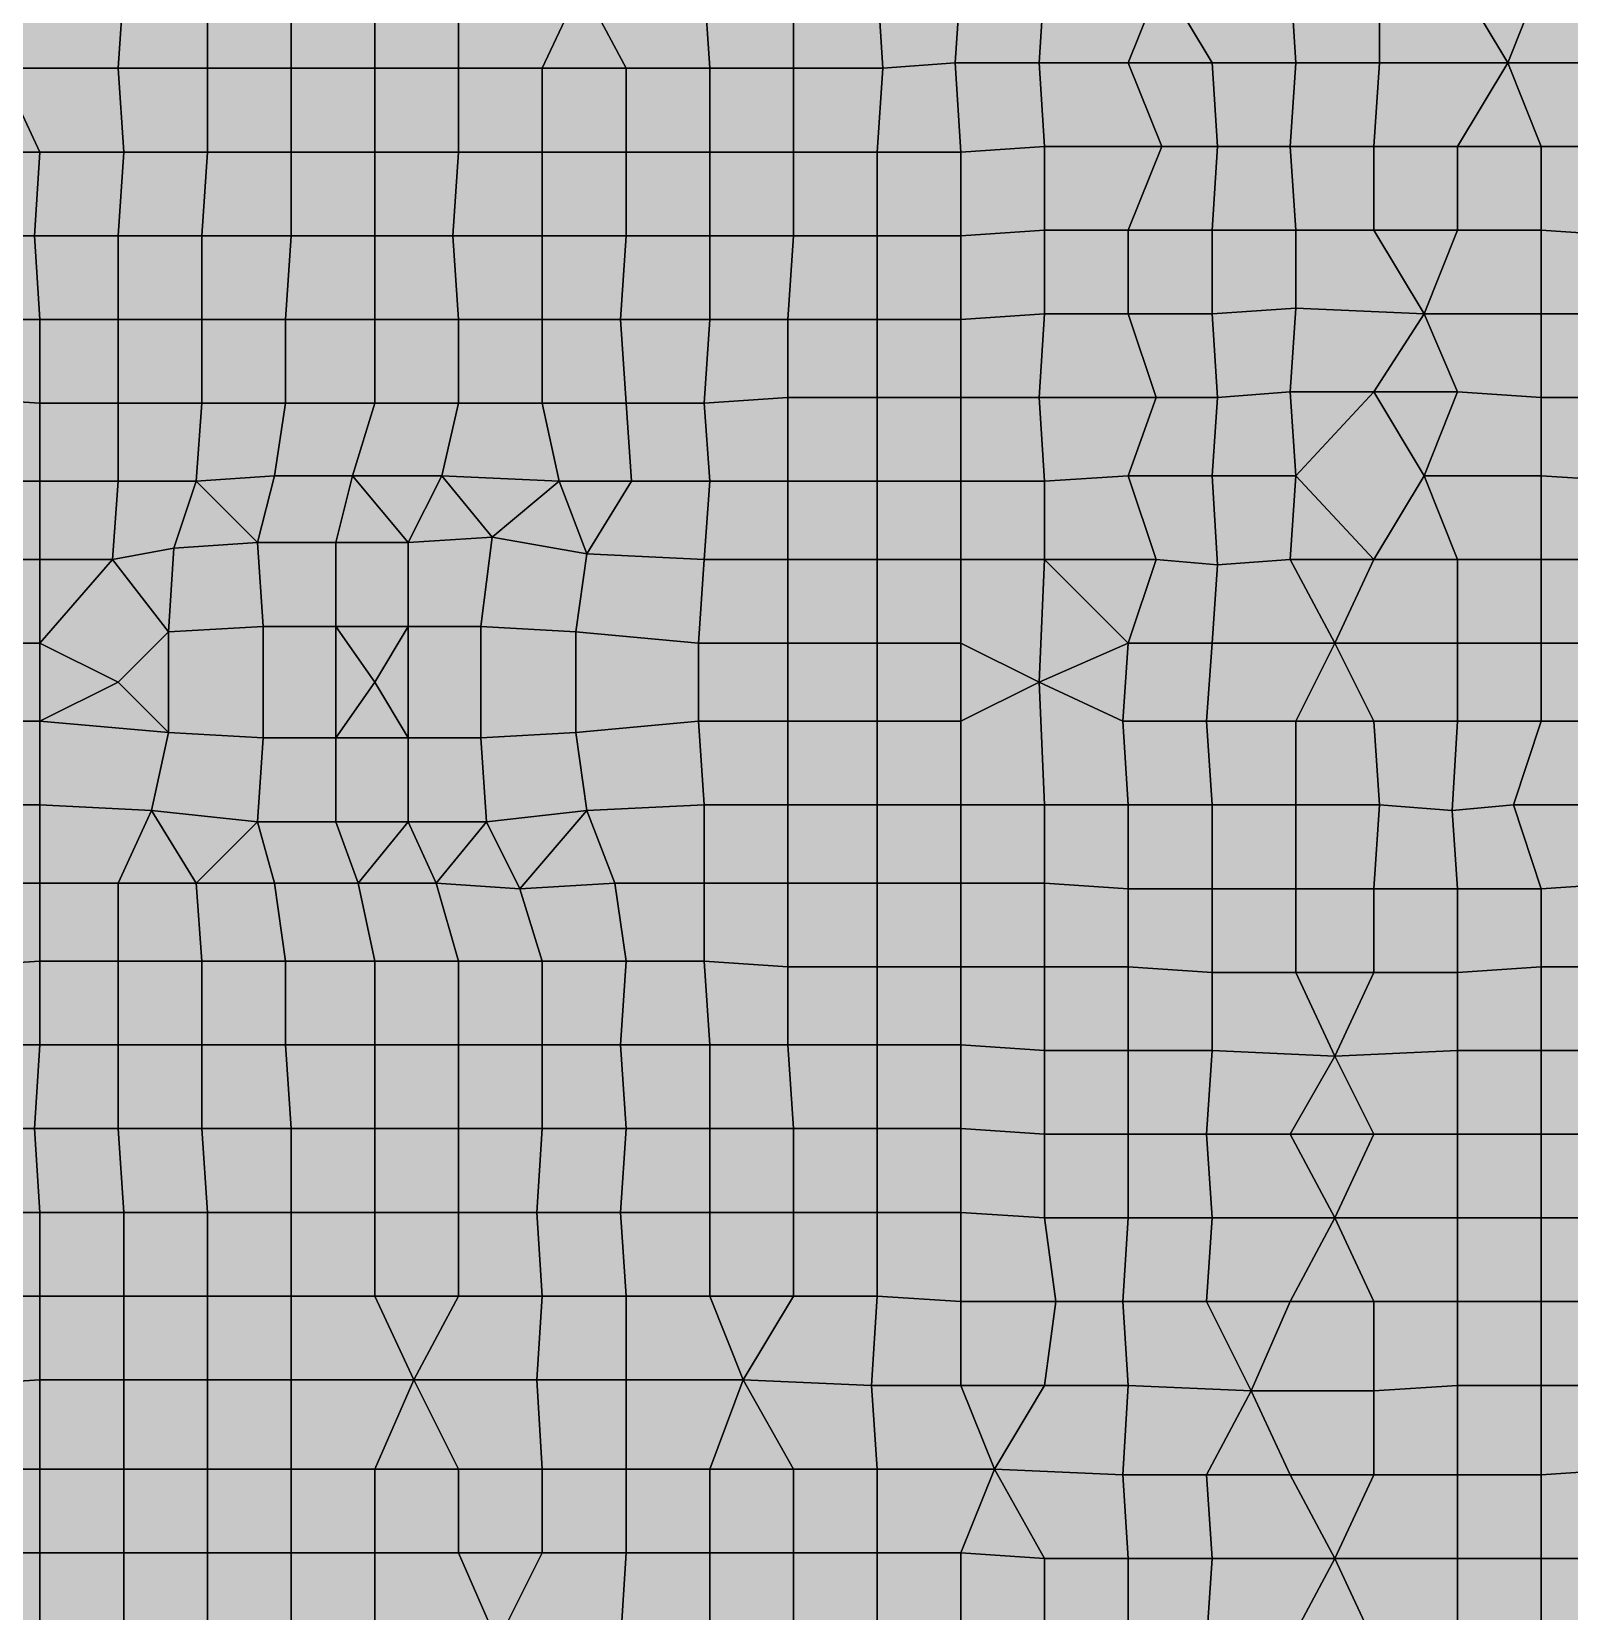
# Model space of a CAD drawing. Header units: metres. Extents: x -7480 to 79269, y -9100 to 45880.
# Drawn here: x 23930 to 29441, y 21030 to 26692 of the extents above; entities that cross this region are included whole.
import ezdxf

# ---------------------------------------------------------------- set-up
doc = ezdxf.new("R2010")
doc.units = ezdxf.units.M
for name, color, linetype in [('COLOR_1', 1, 'Continuous'), ('COLOR_181', 181, 'Continuous'), ('COLOR_3', 3, 'Continuous'), ('COLOR_5', 5, 'Continuous'), ('COLOR_6', 6, 'Continuous')]:
    doc.layers.add(name, color=color, linetype=linetype)

msp = doc.modelspace()

# ---------------------------------------------------------------- hatches: boundary and pattern name
at = {"layer": 'COLOR_1'}
for points in [[(23940, 25960), (23960, 25660), (24240, 25660), (24240, 25960)], [(24240, 25660), (24540, 25660), (24540, 25960), (24240, 25960)], [(24540, 25660), (24840, 25660), (24860, 25960), (24540, 25960)], [(24840, 25660), (25160, 25660), (25160, 25960), (24860, 25960)], [(25160, 25660), (25460, 25660), (25440, 25960), (25160, 25960)], [(25440, 25960), (25460, 25660), (25760, 25660), (25760, 25960)], [(25760, 25660), (26040, 25660), (26060, 25960), (25760, 25960)], [(26040, 25660), (26360, 25660), (26360, 25960), (26060, 25960)], [(26640, 25660), (26960, 25660), (26960, 25960), (26660, 25960)], [(23960, 25360), (24240, 25360), (24240, 25660), (23960, 25660)], [(24240, 25360), (24540, 25360), (24540, 25660), (24240, 25660)], [(24540, 25360), (24840, 25360), (24840, 25660), (24540, 25660)], [(25460, 25360), (25760, 25360), (25760, 25660), (25460, 25660)], [(25760, 25360), (26060, 25360), (26040, 25660), (25760, 25660)], [(26040, 25660), (26060, 25360), (26340, 25360), (26360, 25660)], [(23960, 25080), (24240, 25080), (24240, 25360), (23960, 25360)], [(24240, 25080), (24520, 25080), (24540, 25360), (24240, 25360)], [(24520, 25080), (24800, 25100), (24840, 25360), (24540, 25360)], [(24800, 25100), (25080, 25100), (25160, 25360), (24840, 25360)], [(25080, 25100), (25400, 25100), (25460, 25360), (25160, 25360)], [(25400, 25100), (25820, 25080), (25760, 25360), (25460, 25360)], [(25760, 25360), (25820, 25080), (26080, 25080), (26060, 25360)], [(26060, 25360), (26080, 25080), (26360, 25080), (26340, 25360)], [(24420, 24180), (24760, 24160), (24760, 24560), (24420, 24540)], [(25540, 24160), (25880, 24180), (25880, 24540), (25540, 24560)], [(25680, 23620), (26020, 23640), (25920, 23900)], [(23960, 23360), (24240, 23360), (24240, 23640), (23960, 23640)], [(24240, 23360), (24540, 23360), (24520, 23640), (24240, 23640)], [(24520, 23640), (24540, 23360), (24840, 23360), (24800, 23640)], [(24800, 23640), (24840, 23360), (25160, 23360), (25100, 23640)], [(25100, 23640), (25160, 23360), (25460, 23360), (25380, 23640)], [(25380, 23640), (25460, 23360), (25760, 23360), (25680, 23620)], [(25680, 23620), (25760, 23360), (26060, 23360), (26020, 23640)], [(26020, 23640), (26060, 23360), (26340, 23360), (26340, 23640)], [(26340, 23360), (26640, 23340), (26640, 23640), (26340, 23640)], [(23960, 23060), (24240, 23060), (24240, 23360), (23960, 23360)], [(24240, 23060), (24540, 23060), (24540, 23360), (24240, 23360)], [(24540, 23060), (24840, 23060), (24840, 23360), (24540, 23360)], [(24840, 23060), (25160, 23060), (25160, 23360), (24840, 23360)], [(25460, 23060), (25760, 23060), (25760, 23360), (25460, 23360)], [(25760, 23060), (26040, 23060), (26060, 23360), (25760, 23360)], [(26040, 23060), (26360, 23060), (26340, 23360), (26060, 23360)], [(23940, 22760), (24240, 22760), (24240, 23060), (23960, 23060)], [(24240, 22760), (24540, 22760), (24540, 23060), (24240, 23060)], [(24540, 22760), (24860, 22760), (24840, 23060), (24540, 23060)], [(24840, 23060), (24860, 22760), (25160, 22760), (25160, 23060)], [(25160, 22760), (25460, 22760), (25460, 23060), (25160, 23060)], [(25460, 22760), (25760, 22760), (25760, 23060), (25460, 23060)], [(25760, 22760), (26060, 22760), (26040, 23060), (25760, 23060)], [(26040, 23060), (26060, 22760), (26360, 22760), (26360, 23060)], [(26640, 23060), (26660, 22760), (26960, 22760), (26960, 23060)], [(23640, 22760), (23660, 22460), (23960, 22460), (23940, 22760)], [(23940, 22760), (23960, 22460), (24260, 22460), (24240, 22760)], [(24240, 22760), (24260, 22460), (24560, 22460), (24540, 22760)]]:
    msp.add_hatch(color=256, dxfattribs=at).paths.add_polyline_path(points)
at = {"layer": 'COLOR_181'}
for points in [[(27980, 26880), (28160, 26580), (28460, 26580), (28440, 26900)], [(28440, 26900), (28460, 26580), (28760, 26580), (28760, 26900)], [(28760, 26580), (29220, 26580), (29040, 26880), (28760, 26900)], [(23820, 26560), (24240, 26560), (24260, 26860), (23960, 26860)], [(24240, 26560), (24560, 26560), (24560, 26860), (24260, 26860)], [(24560, 26560), (24860, 26560), (24860, 26860), (24560, 26860)], [(24860, 26560), (25160, 26560), (25160, 26860), (24860, 26860)], [(25160, 26560), (25460, 26560), (25460, 26860), (25160, 26860)], [(25460, 26560), (25760, 26560), (25900, 26860), (25460, 26860)], [(25760, 26560), (26060, 26560), (25900, 26860)], [(25900, 26860), (26060, 26560), (26360, 26560), (26340, 26860)], [(26340, 26860), (26360, 26560), (26660, 26560), (26660, 26880)], [(26660, 26560), (26980, 26560), (26960, 26880), (26660, 26880)], [(26960, 26880), (26980, 26560), (27240, 26580), (27260, 26880)], [(27240, 26580), (27540, 26580), (27560, 26880), (27260, 26880)], [(27540, 26580), (27860, 26580), (27980, 26880), (27560, 26880)], [(27860, 26580), (28160, 26580), (27980, 26880)], [(29040, 26880), (29220, 26580), (29340, 26880)], [(29220, 26580), (29640, 26580), (29640, 26880), (29340, 26880)], [(23660, 26260), (23960, 26260), (23820, 26560)], [(23820, 26560), (23960, 26260), (24260, 26260), (24240, 26560)], [(24240, 26560), (24260, 26260), (24560, 26260), (24560, 26560)], [(24560, 26260), (24860, 26260), (24860, 26560), (24560, 26560)], [(24860, 26260), (25160, 26260), (25160, 26560), (24860, 26560)], [(25160, 26260), (25460, 26260), (25460, 26560), (25160, 26560)], [(25460, 26260), (25760, 26260), (25760, 26560), (25460, 26560)], [(25760, 26260), (26060, 26260), (26060, 26560), (25760, 26560)], [(26060, 26260), (26360, 26260), (26360, 26560), (26060, 26560)], [(26360, 26260), (26660, 26260), (26660, 26560), (26360, 26560)], [(26660, 26260), (26960, 26260), (26980, 26560), (26660, 26560)], [(26960, 26260), (27260, 26260), (27240, 26580), (26980, 26560)], [(27240, 26580), (27260, 26260), (27560, 26280), (27540, 26580)], [(27540, 26580), (27560, 26280), (27980, 26280), (27860, 26580)], [(27860, 26580), (27980, 26280), (28180, 26280), (28160, 26580)], [(28160, 26580), (28180, 26280), (28440, 26280), (28460, 26580)], [(28440, 26280), (28740, 26280), (28760, 26580), (28460, 26580)], [(28740, 26280), (29040, 26280), (29220, 26580), (28760, 26580)], [(29040, 26280), (29340, 26280), (29220, 26580)], [(29220, 26580), (29340, 26280), (29640, 26280), (29640, 26580)], [(27260, 25960), (27560, 25980), (27560, 26280), (27260, 26260)], [(27560, 25980), (27860, 25980), (27980, 26280), (27560, 26280)], [(27860, 25980), (28160, 25980), (28180, 26280), (27980, 26280)], [(28160, 25980), (28460, 25980), (28440, 26280), (28180, 26280)], [(28440, 26280), (28460, 25980), (28740, 25980), (28740, 26280)], [(28740, 25980), (29040, 25980), (29040, 26280), (28740, 26280)], [(29040, 25980), (29340, 25980), (29340, 26280), (29040, 26280)], [(29340, 25980), (29640, 25960), (29640, 26280), (29340, 26280)], [(23640, 25960), (23940, 25960), (23960, 26260), (23660, 26260)], [(23940, 25960), (24240, 25960), (24260, 26260), (23960, 26260)], [(24240, 25960), (24540, 25960), (24560, 26260), (24260, 26260)], [(24540, 25960), (24860, 25960), (24860, 26260), (24560, 26260)], [(24860, 25960), (25160, 25960), (25160, 26260), (24860, 26260)], [(25160, 25960), (25440, 25960), (25460, 26260), (25160, 26260)], [(25440, 25960), (25760, 25960), (25760, 26260), (25460, 26260)], [(25760, 25960), (26060, 25960), (26060, 26260), (25760, 26260)], [(26060, 25960), (26360, 25960), (26360, 26260), (26060, 26260)], [(26360, 25960), (26660, 25960), (26660, 26260), (26360, 26260)], [(26660, 25960), (26960, 25960), (26960, 26260), (26660, 26260)], [(26960, 25960), (27260, 25960), (27260, 26260), (26960, 26260)], [(26960, 25660), (27260, 25660), (27260, 25960), (26960, 25960)], [(27260, 25660), (27560, 25680), (27560, 25980), (27260, 25960)], [(27560, 25680), (27860, 25680), (27860, 25980), (27560, 25980)], [(27860, 25680), (28160, 25680), (28160, 25980), (27860, 25980)], [(28160, 25680), (28460, 25700), (28460, 25980), (28160, 25980)], [(28460, 25700), (28920, 25680), (28740, 25980), (28460, 25980)], [(28740, 25980), (28920, 25680), (29040, 25980)], [(28920, 25680), (29340, 25680), (29340, 25980), (29040, 25980)], [(29340, 25680), (29640, 25680), (29640, 25960), (29340, 25980)], [(24840, 25360), (25160, 25360), (25160, 25660), (24840, 25660)], [(25160, 25360), (25460, 25360), (25460, 25660), (25160, 25660)], [(26640, 25380), (26960, 25380), (26960, 25660), (26640, 25660)], [(26960, 25380), (27260, 25380), (27260, 25660), (26960, 25660)], [(27260, 25380), (27540, 25380), (27560, 25680), (27260, 25660)], [(27540, 25380), (27960, 25380), (27860, 25680), (27560, 25680)], [(27860, 25680), (27960, 25380), (28180, 25380), (28160, 25680)], [(28160, 25680), (28180, 25380), (28440, 25400), (28460, 25700)], [(28440, 25400), (28740, 25400), (28920, 25680), (28460, 25700)], [(28740, 25400), (29040, 25400), (28920, 25680)], [(28920, 25680), (29040, 25400), (29340, 25380), (29340, 25680)], [(29340, 25380), (29640, 25380), (29640, 25680), (29340, 25680)], [(26640, 25080), (26960, 25080), (26960, 25380), (26640, 25380)], [(26960, 25080), (27260, 25080), (27260, 25380), (26960, 25380)], [(27260, 25080), (27560, 25080), (27540, 25380), (27260, 25380)], [(27540, 25380), (27560, 25080), (27860, 25100), (27960, 25380)], [(27860, 25100), (28160, 25100), (28180, 25380), (27960, 25380)], [(28160, 25100), (28460, 25100), (28440, 25400), (28180, 25380)], [(28440, 25400), (28460, 25100), (28740, 25400)], [(28460, 25100), (28740, 24800), (28920, 25100), (28740, 25400)], [(28740, 25400), (28920, 25100), (29040, 25400)], [(28920, 25100), (29340, 25100), (29340, 25380), (29040, 25400)], [(29340, 25100), (29640, 25080), (29640, 25380), (29340, 25380)], [(27560, 24800), (27960, 24800), (27860, 25100), (27560, 25080)], [(27860, 25100), (27960, 24800), (28180, 24780), (28160, 25100)], [(28160, 25100), (28180, 24780), (28440, 24800), (28460, 25100)], [(28440, 24800), (28740, 24800), (28460, 25100)], [(28740, 24800), (29040, 24800), (28920, 25100)], [(28920, 25100), (29040, 24800), (29340, 24800), (29340, 25100)], [(29340, 24800), (29640, 24800), (29640, 25080), (29340, 25100)], [(26640, 24800), (26960, 24800), (26960, 25080), (26640, 25080)], [(26960, 24800), (27260, 24800), (27260, 25080), (26960, 25080)], [(27260, 24800), (27560, 24800), (27560, 25080), (27260, 25080)], [(26640, 24500), (26960, 24500), (26960, 24800), (26640, 24800)], [(26960, 24500), (27260, 24500), (27260, 24800), (26960, 24800)], [(27260, 24500), (27540, 24360), (27560, 24800), (27260, 24800)], [(27540, 24360), (27860, 24500), (27560, 24800)], [(27560, 24800), (27860, 24500), (27960, 24800)], [(27860, 24500), (28160, 24500), (28180, 24780), (27960, 24800)], [(28160, 24500), (28600, 24500), (28440, 24800), (28180, 24780)], [(28440, 24800), (28600, 24500), (28740, 24800)], [(28600, 24500), (29040, 24500), (29040, 24800), (28740, 24800)], [(29040, 24500), (29340, 24500), (29340, 24800), (29040, 24800)], [(29340, 24500), (29640, 24500), (29640, 24800), (29340, 24800)], [(24760, 24160), (25020, 24160), (25020, 24560), (24760, 24560)], [(25020, 24160), (25160, 24360), (25020, 24560)], [(25020, 24560), (25160, 24360), (25280, 24560)], [(25160, 24360), (25280, 24160), (25280, 24560)], [(25280, 24160), (25540, 24160), (25540, 24560), (25280, 24560)], [(26640, 24220), (26960, 24220), (26960, 24500), (26640, 24500)], [(26960, 24220), (27260, 24220), (27260, 24500), (26960, 24500)], [(27260, 24220), (27540, 24360), (27260, 24500)], [(27540, 24360), (27840, 24220), (27860, 24500)], [(27840, 24220), (28140, 24220), (28160, 24500), (27860, 24500)], [(28140, 24220), (28460, 24220), (28600, 24500), (28160, 24500)], [(28460, 24220), (28740, 24220), (28600, 24500)], [(28600, 24500), (28740, 24220), (29040, 24220), (29040, 24500)], [(29040, 24220), (29340, 24220), (29340, 24500), (29040, 24500)], [(29340, 24220), (29640, 24220), (29640, 24500), (29340, 24500)], [(25020, 24160), (25280, 24160), (25160, 24360)], [(27260, 23920), (27560, 23920), (27540, 24360), (27260, 24220)], [(27540, 24360), (27560, 23920), (27860, 23920), (27840, 24220)], [(26640, 23920), (26960, 23920), (26960, 24220), (26640, 24220)], [(26960, 23920), (27260, 23920), (27260, 24220), (26960, 24220)], [(27840, 24220), (27860, 23920), (28160, 23920), (28140, 24220)], [(28140, 24220), (28160, 23920), (28460, 23920), (28460, 24220)], [(28460, 23920), (28760, 23920), (28740, 24220), (28460, 24220)], [(28740, 24220), (28760, 23920), (29020, 23900), (29040, 24220)], [(29020, 23900), (29240, 23920), (29340, 24220), (29040, 24220)], [(29240, 23920), (29640, 23920), (29640, 24220), (29340, 24220)], [(26640, 23640), (26960, 23640), (26960, 23920), (26640, 23920)], [(26960, 23640), (27260, 23640), (27260, 23920), (26960, 23920)], [(27260, 23640), (27560, 23640), (27560, 23920), (27260, 23920)], [(27560, 23640), (27860, 23620), (27860, 23920), (27560, 23920)], [(27860, 23620), (28160, 23620), (28160, 23920), (27860, 23920)], [(28160, 23620), (28460, 23620), (28460, 23920), (28160, 23920)], [(28460, 23620), (28740, 23620), (28760, 23920), (28460, 23920)], [(28740, 23620), (29040, 23620), (29020, 23900), (28760, 23920)], [(29020, 23900), (29040, 23620), (29340, 23620), (29240, 23920)], [(29240, 23920), (29340, 23620), (29640, 23640), (29640, 23920)], [(26640, 23340), (26960, 23340), (26960, 23640), (26640, 23640)], [(26960, 23340), (27260, 23340), (27260, 23640), (26960, 23640)], [(27260, 23340), (27560, 23340), (27560, 23640), (27260, 23640)], [(27560, 23340), (27860, 23340), (27860, 23620), (27560, 23640)], [(27860, 23340), (28160, 23320), (28160, 23620), (27860, 23620)], [(28160, 23320), (28460, 23320), (28460, 23620), (28160, 23620)], [(28460, 23320), (28740, 23320), (28740, 23620), (28460, 23620)], [(28740, 23320), (29040, 23320), (29040, 23620), (28740, 23620)], [(29040, 23320), (29340, 23340), (29340, 23620), (29040, 23620)], [(29340, 23340), (29640, 23340), (29640, 23640), (29340, 23620)], [(25160, 23060), (25460, 23060), (25460, 23360), (25160, 23360)], [(26640, 23060), (26960, 23060), (26960, 23340), (26640, 23340)], [(26960, 23060), (27260, 23060), (27260, 23340), (26960, 23340)], [(27260, 23060), (27560, 23040), (27560, 23340), (27260, 23340)], [(27560, 23040), (27860, 23040), (27860, 23340), (27560, 23340)], [(27860, 23040), (28160, 23040), (28160, 23320), (27860, 23340)], [(29040, 23040), (29340, 23040), (29340, 23340), (29040, 23320)], [(29340, 23040), (29640, 23040), (29640, 23340), (29340, 23340)], [(28160, 23040), (28600, 23020), (28460, 23320), (28160, 23320)], [(28460, 23320), (28600, 23020), (28740, 23320)], [(28600, 23020), (29040, 23040), (29040, 23320), (28740, 23320)], [(26960, 22760), (27260, 22760), (27260, 23060), (26960, 23060)], [(27260, 22760), (27560, 22740), (27560, 23040), (27260, 23060)], [(27560, 22740), (27860, 22740), (27860, 23040), (27560, 23040)], [(27860, 22740), (28140, 22740), (28160, 23040), (27860, 23040)], [(28140, 22740), (28440, 22740), (28600, 23020), (28160, 23040)], [(28440, 22740), (28740, 22740), (28600, 23020)], [(28600, 23020), (28740, 22740), (29040, 22740), (29040, 23040)], [(29040, 22740), (29340, 22740), (29340, 23040), (29040, 23040)], [(29340, 22740), (29640, 22740), (29640, 23040), (29340, 23040)], [(24540, 22760), (24560, 22460), (24860, 22460), (24860, 22760)], [(24860, 22460), (25160, 22460), (25160, 22760), (24860, 22760)], [(25160, 22460), (25460, 22460), (25460, 22760), (25160, 22760)], [(25460, 22460), (25740, 22460), (25760, 22760), (25460, 22760)], [(25740, 22460), (26040, 22460), (26060, 22760), (25760, 22760)], [(26040, 22460), (26360, 22460), (26360, 22760), (26060, 22760)], [(26360, 22460), (26660, 22460), (26660, 22760), (26360, 22760)], [(26660, 22460), (26960, 22460), (26960, 22760), (26660, 22760)], [(26960, 22460), (27260, 22460), (27260, 22760), (26960, 22760)], [(27260, 22460), (27560, 22440), (27560, 22740), (27260, 22760)], [(27560, 22440), (27860, 22440), (27860, 22740), (27560, 22740)], [(27860, 22440), (28160, 22440), (28140, 22740), (27860, 22740)], [(28140, 22740), (28160, 22440), (28600, 22440), (28440, 22740)], [(28440, 22740), (28600, 22440), (28740, 22740)], [(28600, 22440), (29040, 22440), (29040, 22740), (28740, 22740)], [(29040, 22440), (29340, 22440), (29340, 22740), (29040, 22740)], [(29340, 22440), (29640, 22440), (29640, 22740), (29340, 22740)], [(23660, 22160), (23960, 22160), (23960, 22460), (23660, 22460)], [(23960, 22160), (24260, 22160), (24260, 22460), (23960, 22460)], [(24260, 22160), (24560, 22160), (24560, 22460), (24260, 22460)], [(24560, 22160), (24860, 22160), (24860, 22460), (24560, 22460)], [(24860, 22160), (25160, 22160), (25160, 22460), (24860, 22460)], [(25160, 22160), (25460, 22160), (25460, 22460), (25160, 22460)], [(25460, 22160), (25760, 22160), (25740, 22460), (25460, 22460)], [(25740, 22460), (25760, 22160), (26060, 22160), (26040, 22460)], [(26040, 22460), (26060, 22160), (26360, 22160), (26360, 22460)], [(26360, 22160), (26660, 22160), (26660, 22460), (26360, 22460)], [(26660, 22160), (26960, 22160), (26960, 22460), (26660, 22460)], [(26960, 22160), (27260, 22140), (27260, 22460), (26960, 22460)], [(27260, 22140), (27600, 22140), (27560, 22440), (27260, 22460)], [(27560, 22440), (27600, 22140), (27840, 22140), (27860, 22440)], [(27840, 22140), (28140, 22140), (28160, 22440), (27860, 22440)], [(28140, 22140), (28440, 22140), (28600, 22440), (28160, 22440)], [(28440, 22140), (28740, 22140), (28600, 22440)], [(28600, 22440), (28740, 22140), (29040, 22140), (29040, 22440)], [(29040, 22140), (29340, 22140), (29340, 22440), (29040, 22440)], [(29340, 22140), (29640, 22140), (29640, 22440), (29340, 22440)], [(23640, 21840), (23960, 21860), (23960, 22160), (23660, 22160)], [(23960, 21860), (24260, 21860), (24260, 22160), (23960, 22160)], [(24260, 21860), (24560, 21860), (24560, 22160), (24260, 22160)], [(24560, 21860), (24860, 21860), (24860, 22160), (24560, 22160)], [(24860, 21860), (25300, 21860), (25160, 22160), (24860, 22160)], [(25160, 22160), (25300, 21860), (25460, 22160)], [(25300, 21860), (25740, 21860), (25760, 22160), (25460, 22160)], [(25740, 21860), (26060, 21860), (26060, 22160), (25760, 22160)], [(26060, 21860), (26480, 21860), (26360, 22160), (26060, 22160)], [(26360, 22160), (26480, 21860), (26660, 22160)], [(26480, 21860), (26940, 21840), (26960, 22160), (26660, 22160)], [(26940, 21840), (27260, 21840), (27260, 22140), (26960, 22160)], [(27260, 21840), (27560, 21840), (27600, 22140), (27260, 22140)], [(27560, 21840), (27860, 21840), (27840, 22140), (27600, 22140)], [(27840, 22140), (27860, 21840), (28300, 21820), (28140, 22140)], [(28140, 22140), (28300, 21820), (28440, 22140)], [(28300, 21820), (28740, 21820), (28740, 22140), (28440, 22140)], [(28740, 21820), (29040, 21840), (29040, 22140), (28740, 22140)], [(29040, 21840), (29340, 21840), (29340, 22140), (29040, 22140)], [(29340, 21840), (29640, 21840), (29640, 22140), (29340, 22140)], [(23640, 21840), (23660, 21540), (23960, 21540), (23960, 21860)], [(23960, 21540), (24260, 21540), (24260, 21860), (23960, 21860)], [(24260, 21540), (24560, 21540), (24560, 21860), (24260, 21860)], [(24560, 21540), (24860, 21540), (24860, 21860), (24560, 21860)], [(24860, 21540), (25160, 21540), (25300, 21860), (24860, 21860)], [(25160, 21540), (25460, 21540), (25300, 21860)], [(25300, 21860), (25460, 21540), (25760, 21540), (25740, 21860)], [(25740, 21860), (25760, 21540), (26060, 21540), (26060, 21860)], [(26060, 21540), (26360, 21540), (26480, 21860), (26060, 21860)], [(26360, 21540), (26660, 21540), (26480, 21860)], [(26480, 21860), (26660, 21540), (26960, 21540), (26940, 21840)], [(26940, 21840), (26960, 21540), (27380, 21540), (27260, 21840)], [(27260, 21840), (27380, 21540), (27560, 21840)], [(27380, 21540), (27840, 21520), (27860, 21840), (27560, 21840)], [(27840, 21520), (28140, 21520), (28300, 21820), (27860, 21840)], [(28140, 21520), (28440, 21520), (28300, 21820)], [(28300, 21820), (28440, 21520), (28740, 21520), (28740, 21820)], [(28740, 21520), (29040, 21520), (29040, 21840), (28740, 21820)], [(29040, 21520), (29340, 21520), (29340, 21840), (29040, 21840)], [(29340, 21520), (29640, 21540), (29640, 21840), (29340, 21840)], [(23640, 21240), (23960, 21240), (23960, 21540), (23660, 21540)], [(23960, 21240), (24260, 21240), (24260, 21540), (23960, 21540)], [(24260, 21240), (24560, 21240), (24560, 21540), (24260, 21540)], [(24560, 21240), (24860, 21240), (24860, 21540), (24560, 21540)], [(24860, 21240), (25160, 21240), (25160, 21540), (24860, 21540)], [(25160, 21240), (25460, 21240), (25460, 21540), (25160, 21540)], [(25460, 21240), (25760, 21240), (25760, 21540), (25460, 21540)], [(25760, 21240), (26060, 21240), (26060, 21540), (25760, 21540)], [(26060, 21240), (26360, 21240), (26360, 21540), (26060, 21540)], [(26360, 21240), (26660, 21240), (26660, 21540), (26360, 21540)], [(26660, 21240), (26960, 21240), (26960, 21540), (26660, 21540)], [(26960, 21240), (27260, 21240), (27380, 21540), (26960, 21540)], [(27260, 21240), (27560, 21220), (27380, 21540)], [(27380, 21540), (27560, 21220), (27860, 21220), (27840, 21520)], [(27840, 21520), (27860, 21220), (28160, 21220), (28140, 21520)], [(28140, 21520), (28160, 21220), (28600, 21220), (28440, 21520)], [(28440, 21520), (28600, 21220), (28740, 21520)], [(28600, 21220), (29040, 21220), (29040, 21520), (28740, 21520)], [(29040, 21220), (29340, 21220), (29340, 21520), (29040, 21520)], [(29340, 21220), (29640, 21220), (29640, 21540), (29340, 21520)], [(23640, 21240), (23660, 20920), (23960, 20920), (23960, 21240)], [(23960, 20920), (24260, 20920), (24260, 21240), (23960, 21240)], [(24260, 20920), (24560, 20920), (24560, 21240), (24260, 21240)], [(24560, 20920), (24860, 20920), (24860, 21240), (24560, 21240)], [(24860, 20920), (25160, 20920), (25160, 21240), (24860, 21240)], [(25160, 20920), (25600, 20920), (25460, 21240), (25160, 21240)], [(25460, 21240), (25600, 20920), (25760, 21240)], [(25600, 20920), (26040, 20920), (26060, 21240), (25760, 21240)], [(26040, 20920), (26360, 20920), (26360, 21240), (26060, 21240)], [(26360, 20920), (26660, 20920), (26660, 21240), (26360, 21240)], [(26660, 20920), (26960, 20920), (26960, 21240), (26660, 21240)], [(26960, 20920), (27260, 20920), (27260, 21240), (26960, 21240)], [(27260, 20920), (27560, 20920), (27560, 21220), (27260, 21240)], [(27560, 20920), (27860, 20920), (27860, 21220), (27560, 21220)], [(27860, 20920), (28140, 20920), (28160, 21220), (27860, 21220)], [(28140, 20920), (28440, 20920), (28600, 21220), (28160, 21220)], [(28440, 20920), (28740, 20920), (28600, 21220)], [(28600, 21220), (28740, 20920), (29040, 20920), (29040, 21220)], [(29040, 20920), (29340, 20920), (29340, 21220), (29040, 21220)], [(29340, 20920), (29640, 20920), (29640, 21220), (29340, 21220)]]:
    msp.add_hatch(color=256, dxfattribs=at).paths.add_polyline_path(points)
at = {"layer": 'COLOR_3'}
for points in [[(23640, 25660), (23960, 25660), (23940, 25960), (23640, 25960)], [(26360, 25660), (26640, 25660), (26660, 25960), (26360, 25960)], [(23640, 25380), (23960, 25360), (23960, 25660), (23640, 25660)], [(26340, 25360), (26640, 25380), (26640, 25660), (26360, 25660)], [(23640, 25080), (23960, 25080), (23960, 25360), (23640, 25380)], [(26340, 25360), (26360, 25080), (26640, 25080), (26640, 25380)], [(24520, 25080), (24740, 24860), (24800, 25100)], [(24740, 24860), (25020, 24860), (25080, 25100), (24800, 25100)], [(25020, 24860), (25280, 24860), (25080, 25100)], [(25080, 25100), (25280, 24860), (25400, 25100)], [(25280, 24860), (25580, 24880), (25400, 25100)], [(25400, 25100), (25580, 24880), (25820, 25080)], [(23640, 24800), (23960, 24800), (23960, 25080), (23640, 25080)], [(23960, 24800), (24220, 24800), (24240, 25080), (23960, 25080)], [(24220, 24800), (24440, 24840), (24520, 25080), (24240, 25080)], [(24440, 24840), (24740, 24860), (24520, 25080)], [(25580, 24880), (25920, 24820), (25820, 25080)], [(25820, 25080), (25920, 24820), (26080, 25080)], [(25920, 24820), (26340, 24800), (26360, 25080), (26080, 25080)], [(26340, 24800), (26640, 24800), (26640, 25080), (26360, 25080)], [(23960, 24500), (24220, 24800), (23960, 24800)], [(23960, 24500), (24240, 24360), (24420, 24540), (24220, 24800)], [(24240, 24360), (24420, 24180), (24420, 24540)], [(23960, 24220), (24420, 24180), (24240, 24360)], [(23640, 23920), (23960, 23920), (23960, 24220), (23640, 24220)], [(23960, 23920), (24360, 23900), (24420, 24180), (23960, 24220)], [(23640, 23640), (23960, 23640), (23960, 23920), (23640, 23920)], [(23960, 23640), (24240, 23640), (24360, 23900), (23960, 23920)], [(24240, 23640), (24520, 23640), (24360, 23900)], [(24360, 23900), (24520, 23640), (24740, 23860)], [(25560, 23860), (25680, 23620), (25920, 23900)], [(25920, 23900), (26020, 23640), (26340, 23640), (26340, 23920)], [(26340, 23640), (26640, 23640), (26640, 23920), (26340, 23920)], [(24520, 23640), (24800, 23640), (24740, 23860)], [(24740, 23860), (24800, 23640), (25100, 23640), (25020, 23860)], [(25020, 23860), (25100, 23640), (25280, 23860)], [(25100, 23640), (25380, 23640), (25280, 23860)], [(25280, 23860), (25380, 23640), (25560, 23860)], [(25380, 23640), (25680, 23620), (25560, 23860)], [(23640, 23340), (23960, 23360), (23960, 23640), (23640, 23640)], [(23640, 23060), (23960, 23060), (23960, 23360), (23640, 23340)], [(26340, 23360), (26360, 23060), (26640, 23060), (26640, 23340)], [(23640, 22760), (23940, 22760), (23960, 23060), (23640, 23060)], [(26360, 22760), (26660, 22760), (26640, 23060), (26360, 23060)]]:
    msp.add_hatch(color=256, dxfattribs=at).paths.add_polyline_path(points)
at = {"layer": 'COLOR_5'}
for points in [[(24420, 24540), (24760, 24560), (24740, 24860), (24440, 24840)], [(24740, 24860), (24760, 24560), (25020, 24560), (25020, 24860)], [(25020, 24560), (25280, 24560), (25280, 24860), (25020, 24860)], [(25280, 24560), (25540, 24560), (25580, 24880), (25280, 24860)], [(23640, 24500), (23960, 24500), (23960, 24800), (23640, 24800)], [(24220, 24800), (24420, 24540), (24440, 24840)], [(25880, 24540), (26320, 24500), (26340, 24800), (25920, 24820)], [(26320, 24500), (26640, 24500), (26640, 24800), (26340, 24800)], [(25880, 24180), (26320, 24220), (26320, 24500), (25880, 24540)], [(23640, 24220), (23960, 24220), (23960, 24500), (23640, 24500)], [(23960, 24220), (24240, 24360), (23960, 24500)], [(26320, 24220), (26640, 24220), (26640, 24500), (26320, 24500)], [(24360, 23900), (24740, 23860), (24760, 24160), (24420, 24180)], [(25880, 24180), (25920, 23900), (26340, 23920), (26320, 24220)], [(26320, 24220), (26340, 23920), (26640, 23920), (26640, 24220)], [(24740, 23860), (25020, 23860), (25020, 24160), (24760, 24160)], [(25020, 23860), (25280, 23860), (25280, 24160), (25020, 24160)], [(25280, 23860), (25560, 23860), (25540, 24160), (25280, 24160)]]:
    msp.add_hatch(color=256, dxfattribs=at).paths.add_polyline_path(points)
at = {"layer": 'COLOR_6'}
for points in [[(25540, 24560), (25880, 24540), (25920, 24820), (25580, 24880)], [(25540, 24160), (25560, 23860), (25920, 23900), (25880, 24180)]]:
    msp.add_hatch(color=256, dxfattribs=at).paths.add_polyline_path(points)

# ---------------------------------------------------------------- linework, layer by layer
at = {"layer": 'COLOR_1'}
for points in [[(23940, 25960), (23960, 25660), (24240, 25660), (24240, 25960)], [(24240, 25660), (24540, 25660), (24540, 25960), (24240, 25960)], [(24540, 25660), (24840, 25660), (24860, 25960), (24540, 25960)], [(24840, 25660), (25160, 25660), (25160, 25960), (24860, 25960)], [(25160, 25660), (25460, 25660), (25440, 25960), (25160, 25960)], [(25440, 25960), (25460, 25660), (25760, 25660), (25760, 25960)], [(25760, 25660), (26040, 25660), (26060, 25960), (25760, 25960)], [(26040, 25660), (26360, 25660), (26360, 25960), (26060, 25960)], [(26640, 25660), (26960, 25660), (26960, 25960), (26660, 25960)], [(23960, 25360), (24240, 25360), (24240, 25660), (23960, 25660)], [(24240, 25360), (24540, 25360), (24540, 25660), (24240, 25660)], [(24540, 25360), (24840, 25360), (24840, 25660), (24540, 25660)], [(25460, 25360), (25760, 25360), (25760, 25660), (25460, 25660)], [(25760, 25360), (26060, 25360), (26040, 25660), (25760, 25660)], [(26040, 25660), (26060, 25360), (26340, 25360), (26360, 25660)], [(23960, 25080), (24240, 25080), (24240, 25360), (23960, 25360)], [(24240, 25080), (24520, 25080), (24540, 25360), (24240, 25360)], [(24520, 25080), (24800, 25100), (24840, 25360), (24540, 25360)], [(24800, 25100), (25080, 25100), (25160, 25360), (24840, 25360)], [(25080, 25100), (25400, 25100), (25460, 25360), (25160, 25360)], [(25400, 25100), (25820, 25080), (25760, 25360), (25460, 25360)], [(25760, 25360), (25820, 25080), (26080, 25080), (26060, 25360)], [(26060, 25360), (26080, 25080), (26360, 25080), (26340, 25360)], [(24420, 24180), (24760, 24160), (24760, 24560), (24420, 24540)], [(25540, 24160), (25880, 24180), (25880, 24540), (25540, 24560)], [(25680, 23620), (26020, 23640), (25920, 23900)], [(23960, 23360), (24240, 23360), (24240, 23640), (23960, 23640)], [(24240, 23360), (24540, 23360), (24520, 23640), (24240, 23640)], [(24520, 23640), (24540, 23360), (24840, 23360), (24800, 23640)], [(24800, 23640), (24840, 23360), (25160, 23360), (25100, 23640)], [(25100, 23640), (25160, 23360), (25460, 23360), (25380, 23640)], [(25380, 23640), (25460, 23360), (25760, 23360), (25680, 23620)], [(25680, 23620), (25760, 23360), (26060, 23360), (26020, 23640)], [(26020, 23640), (26060, 23360), (26340, 23360), (26340, 23640)], [(26340, 23360), (26640, 23340), (26640, 23640), (26340, 23640)], [(23960, 23060), (24240, 23060), (24240, 23360), (23960, 23360)], [(24240, 23060), (24540, 23060), (24540, 23360), (24240, 23360)], [(24540, 23060), (24840, 23060), (24840, 23360), (24540, 23360)], [(24840, 23060), (25160, 23060), (25160, 23360), (24840, 23360)], [(25460, 23060), (25760, 23060), (25760, 23360), (25460, 23360)], [(25760, 23060), (26040, 23060), (26060, 23360), (25760, 23360)], [(26040, 23060), (26360, 23060), (26340, 23360), (26060, 23360)], [(23940, 22760), (24240, 22760), (24240, 23060), (23960, 23060)], [(24240, 22760), (24540, 22760), (24540, 23060), (24240, 23060)], [(24540, 22760), (24860, 22760), (24840, 23060), (24540, 23060)], [(24840, 23060), (24860, 22760), (25160, 22760), (25160, 23060)], [(25160, 22760), (25460, 22760), (25460, 23060), (25160, 23060)], [(25460, 22760), (25760, 22760), (25760, 23060), (25460, 23060)], [(25760, 22760), (26060, 22760), (26040, 23060), (25760, 23060)], [(26040, 23060), (26060, 22760), (26360, 22760), (26360, 23060)], [(26640, 23060), (26660, 22760), (26960, 22760), (26960, 23060)], [(23640, 22760), (23660, 22460), (23960, 22460), (23940, 22760)], [(23940, 22760), (23960, 22460), (24260, 22460), (24240, 22760)], [(24240, 22760), (24260, 22460), (24560, 22460), (24540, 22760)]]:
    msp.add_lwpolyline(points, close=True, dxfattribs=at)
at = {"layer": 'COLOR_181'}
for points in [[(27980, 26880), (28160, 26580), (28460, 26580), (28440, 26900)], [(28440, 26900), (28460, 26580), (28760, 26580), (28760, 26900)], [(28760, 26580), (29220, 26580), (29040, 26880), (28760, 26900)], [(23820, 26560), (24240, 26560), (24260, 26860), (23960, 26860)], [(24240, 26560), (24560, 26560), (24560, 26860), (24260, 26860)], [(24560, 26560), (24860, 26560), (24860, 26860), (24560, 26860)], [(24860, 26560), (25160, 26560), (25160, 26860), (24860, 26860)], [(25160, 26560), (25460, 26560), (25460, 26860), (25160, 26860)], [(25460, 26560), (25760, 26560), (25900, 26860), (25460, 26860)], [(25760, 26560), (26060, 26560), (25900, 26860)], [(25900, 26860), (26060, 26560), (26360, 26560), (26340, 26860)], [(26340, 26860), (26360, 26560), (26660, 26560), (26660, 26880)], [(26660, 26560), (26980, 26560), (26960, 26880), (26660, 26880)], [(26960, 26880), (26980, 26560), (27240, 26580), (27260, 26880)], [(27240, 26580), (27540, 26580), (27560, 26880), (27260, 26880)], [(27540, 26580), (27860, 26580), (27980, 26880), (27560, 26880)], [(27860, 26580), (28160, 26580), (27980, 26880)], [(29040, 26880), (29220, 26580), (29340, 26880)], [(29220, 26580), (29640, 26580), (29640, 26880), (29340, 26880)], [(23660, 26260), (23960, 26260), (23820, 26560)], [(23820, 26560), (23960, 26260), (24260, 26260), (24240, 26560)], [(24240, 26560), (24260, 26260), (24560, 26260), (24560, 26560)], [(24560, 26260), (24860, 26260), (24860, 26560), (24560, 26560)], [(24860, 26260), (25160, 26260), (25160, 26560), (24860, 26560)], [(25160, 26260), (25460, 26260), (25460, 26560), (25160, 26560)], [(25460, 26260), (25760, 26260), (25760, 26560), (25460, 26560)], [(25760, 26260), (26060, 26260), (26060, 26560), (25760, 26560)], [(26060, 26260), (26360, 26260), (26360, 26560), (26060, 26560)], [(26360, 26260), (26660, 26260), (26660, 26560), (26360, 26560)], [(26660, 26260), (26960, 26260), (26980, 26560), (26660, 26560)], [(26960, 26260), (27260, 26260), (27240, 26580), (26980, 26560)], [(27240, 26580), (27260, 26260), (27560, 26280), (27540, 26580)], [(27540, 26580), (27560, 26280), (27980, 26280), (27860, 26580)], [(27860, 26580), (27980, 26280), (28180, 26280), (28160, 26580)], [(28160, 26580), (28180, 26280), (28440, 26280), (28460, 26580)], [(28440, 26280), (28740, 26280), (28760, 26580), (28460, 26580)], [(28740, 26280), (29040, 26280), (29220, 26580), (28760, 26580)], [(29040, 26280), (29340, 26280), (29220, 26580)], [(29220, 26580), (29340, 26280), (29640, 26280), (29640, 26580)], [(27260, 25960), (27560, 25980), (27560, 26280), (27260, 26260)], [(27560, 25980), (27860, 25980), (27980, 26280), (27560, 26280)], [(27860, 25980), (28160, 25980), (28180, 26280), (27980, 26280)], [(28160, 25980), (28460, 25980), (28440, 26280), (28180, 26280)], [(28440, 26280), (28460, 25980), (28740, 25980), (28740, 26280)], [(28740, 25980), (29040, 25980), (29040, 26280), (28740, 26280)], [(29040, 25980), (29340, 25980), (29340, 26280), (29040, 26280)], [(29340, 25980), (29640, 25960), (29640, 26280), (29340, 26280)], [(23640, 25960), (23940, 25960), (23960, 26260), (23660, 26260)], [(23940, 25960), (24240, 25960), (24260, 26260), (23960, 26260)], [(24240, 25960), (24540, 25960), (24560, 26260), (24260, 26260)], [(24540, 25960), (24860, 25960), (24860, 26260), (24560, 26260)], [(24860, 25960), (25160, 25960), (25160, 26260), (24860, 26260)], [(25160, 25960), (25440, 25960), (25460, 26260), (25160, 26260)], [(25440, 25960), (25760, 25960), (25760, 26260), (25460, 26260)], [(25760, 25960), (26060, 25960), (26060, 26260), (25760, 26260)], [(26060, 25960), (26360, 25960), (26360, 26260), (26060, 26260)], [(26360, 25960), (26660, 25960), (26660, 26260), (26360, 26260)], [(26660, 25960), (26960, 25960), (26960, 26260), (26660, 26260)], [(26960, 25960), (27260, 25960), (27260, 26260), (26960, 26260)], [(26960, 25660), (27260, 25660), (27260, 25960), (26960, 25960)], [(27260, 25660), (27560, 25680), (27560, 25980), (27260, 25960)], [(27560, 25680), (27860, 25680), (27860, 25980), (27560, 25980)], [(27860, 25680), (28160, 25680), (28160, 25980), (27860, 25980)], [(28160, 25680), (28460, 25700), (28460, 25980), (28160, 25980)], [(28460, 25700), (28920, 25680), (28740, 25980), (28460, 25980)], [(28740, 25980), (28920, 25680), (29040, 25980)], [(28920, 25680), (29340, 25680), (29340, 25980), (29040, 25980)], [(29340, 25680), (29640, 25680), (29640, 25960), (29340, 25980)], [(24840, 25360), (25160, 25360), (25160, 25660), (24840, 25660)], [(25160, 25360), (25460, 25360), (25460, 25660), (25160, 25660)], [(26640, 25380), (26960, 25380), (26960, 25660), (26640, 25660)], [(26960, 25380), (27260, 25380), (27260, 25660), (26960, 25660)], [(27260, 25380), (27540, 25380), (27560, 25680), (27260, 25660)], [(27540, 25380), (27960, 25380), (27860, 25680), (27560, 25680)], [(27860, 25680), (27960, 25380), (28180, 25380), (28160, 25680)], [(28160, 25680), (28180, 25380), (28440, 25400), (28460, 25700)], [(28440, 25400), (28740, 25400), (28920, 25680), (28460, 25700)], [(28740, 25400), (29040, 25400), (28920, 25680)], [(28920, 25680), (29040, 25400), (29340, 25380), (29340, 25680)], [(29340, 25380), (29640, 25380), (29640, 25680), (29340, 25680)], [(26640, 25080), (26960, 25080), (26960, 25380), (26640, 25380)], [(26960, 25080), (27260, 25080), (27260, 25380), (26960, 25380)], [(27260, 25080), (27560, 25080), (27540, 25380), (27260, 25380)], [(27540, 25380), (27560, 25080), (27860, 25100), (27960, 25380)], [(27860, 25100), (28160, 25100), (28180, 25380), (27960, 25380)], [(28160, 25100), (28460, 25100), (28440, 25400), (28180, 25380)], [(28440, 25400), (28460, 25100), (28740, 25400)], [(28460, 25100), (28740, 24800), (28920, 25100), (28740, 25400)], [(28740, 25400), (28920, 25100), (29040, 25400)], [(28920, 25100), (29340, 25100), (29340, 25380), (29040, 25400)], [(29340, 25100), (29640, 25080), (29640, 25380), (29340, 25380)], [(27560, 24800), (27960, 24800), (27860, 25100), (27560, 25080)], [(27860, 25100), (27960, 24800), (28180, 24780), (28160, 25100)], [(28160, 25100), (28180, 24780), (28440, 24800), (28460, 25100)], [(28440, 24800), (28740, 24800), (28460, 25100)], [(28740, 24800), (29040, 24800), (28920, 25100)], [(28920, 25100), (29040, 24800), (29340, 24800), (29340, 25100)], [(29340, 24800), (29640, 24800), (29640, 25080), (29340, 25100)], [(26640, 24800), (26960, 24800), (26960, 25080), (26640, 25080)], [(26960, 24800), (27260, 24800), (27260, 25080), (26960, 25080)], [(27260, 24800), (27560, 24800), (27560, 25080), (27260, 25080)], [(26640, 24500), (26960, 24500), (26960, 24800), (26640, 24800)], [(26960, 24500), (27260, 24500), (27260, 24800), (26960, 24800)], [(27260, 24500), (27540, 24360), (27560, 24800), (27260, 24800)], [(27540, 24360), (27860, 24500), (27560, 24800)], [(27560, 24800), (27860, 24500), (27960, 24800)], [(27860, 24500), (28160, 24500), (28180, 24780), (27960, 24800)], [(28160, 24500), (28600, 24500), (28440, 24800), (28180, 24780)], [(28440, 24800), (28600, 24500), (28740, 24800)], [(28600, 24500), (29040, 24500), (29040, 24800), (28740, 24800)], [(29040, 24500), (29340, 24500), (29340, 24800), (29040, 24800)], [(29340, 24500), (29640, 24500), (29640, 24800), (29340, 24800)], [(24760, 24160), (25020, 24160), (25020, 24560), (24760, 24560)], [(25020, 24160), (25160, 24360), (25020, 24560)], [(25020, 24560), (25160, 24360), (25280, 24560)], [(25160, 24360), (25280, 24160), (25280, 24560)], [(25280, 24160), (25540, 24160), (25540, 24560), (25280, 24560)], [(26640, 24220), (26960, 24220), (26960, 24500), (26640, 24500)], [(26960, 24220), (27260, 24220), (27260, 24500), (26960, 24500)], [(27260, 24220), (27540, 24360), (27260, 24500)], [(27540, 24360), (27840, 24220), (27860, 24500)], [(27840, 24220), (28140, 24220), (28160, 24500), (27860, 24500)], [(28140, 24220), (28460, 24220), (28600, 24500), (28160, 24500)], [(28460, 24220), (28740, 24220), (28600, 24500)], [(28600, 24500), (28740, 24220), (29040, 24220), (29040, 24500)], [(29040, 24220), (29340, 24220), (29340, 24500), (29040, 24500)], [(29340, 24220), (29640, 24220), (29640, 24500), (29340, 24500)], [(25020, 24160), (25280, 24160), (25160, 24360)], [(27260, 23920), (27560, 23920), (27540, 24360), (27260, 24220)], [(27540, 24360), (27560, 23920), (27860, 23920), (27840, 24220)], [(26640, 23920), (26960, 23920), (26960, 24220), (26640, 24220)], [(26960, 23920), (27260, 23920), (27260, 24220), (26960, 24220)], [(27840, 24220), (27860, 23920), (28160, 23920), (28140, 24220)], [(28140, 24220), (28160, 23920), (28460, 23920), (28460, 24220)], [(28460, 23920), (28760, 23920), (28740, 24220), (28460, 24220)], [(28740, 24220), (28760, 23920), (29020, 23900), (29040, 24220)], [(29020, 23900), (29240, 23920), (29340, 24220), (29040, 24220)], [(29240, 23920), (29640, 23920), (29640, 24220), (29340, 24220)], [(26640, 23640), (26960, 23640), (26960, 23920), (26640, 23920)], [(26960, 23640), (27260, 23640), (27260, 23920), (26960, 23920)], [(27260, 23640), (27560, 23640), (27560, 23920), (27260, 23920)], [(27560, 23640), (27860, 23620), (27860, 23920), (27560, 23920)], [(27860, 23620), (28160, 23620), (28160, 23920), (27860, 23920)], [(28160, 23620), (28460, 23620), (28460, 23920), (28160, 23920)], [(28460, 23620), (28740, 23620), (28760, 23920), (28460, 23920)], [(28740, 23620), (29040, 23620), (29020, 23900), (28760, 23920)], [(29020, 23900), (29040, 23620), (29340, 23620), (29240, 23920)], [(29240, 23920), (29340, 23620), (29640, 23640), (29640, 23920)], [(26640, 23340), (26960, 23340), (26960, 23640), (26640, 23640)], [(26960, 23340), (27260, 23340), (27260, 23640), (26960, 23640)], [(27260, 23340), (27560, 23340), (27560, 23640), (27260, 23640)], [(27560, 23340), (27860, 23340), (27860, 23620), (27560, 23640)], [(27860, 23340), (28160, 23320), (28160, 23620), (27860, 23620)], [(28160, 23320), (28460, 23320), (28460, 23620), (28160, 23620)], [(28460, 23320), (28740, 23320), (28740, 23620), (28460, 23620)], [(28740, 23320), (29040, 23320), (29040, 23620), (28740, 23620)], [(29040, 23320), (29340, 23340), (29340, 23620), (29040, 23620)], [(29340, 23340), (29640, 23340), (29640, 23640), (29340, 23620)], [(25160, 23060), (25460, 23060), (25460, 23360), (25160, 23360)], [(26640, 23060), (26960, 23060), (26960, 23340), (26640, 23340)], [(26960, 23060), (27260, 23060), (27260, 23340), (26960, 23340)], [(27260, 23060), (27560, 23040), (27560, 23340), (27260, 23340)], [(27560, 23040), (27860, 23040), (27860, 23340), (27560, 23340)], [(27860, 23040), (28160, 23040), (28160, 23320), (27860, 23340)], [(29040, 23040), (29340, 23040), (29340, 23340), (29040, 23320)], [(29340, 23040), (29640, 23040), (29640, 23340), (29340, 23340)], [(28160, 23040), (28600, 23020), (28460, 23320), (28160, 23320)], [(28460, 23320), (28600, 23020), (28740, 23320)], [(28600, 23020), (29040, 23040), (29040, 23320), (28740, 23320)], [(26960, 22760), (27260, 22760), (27260, 23060), (26960, 23060)], [(27260, 22760), (27560, 22740), (27560, 23040), (27260, 23060)], [(27560, 22740), (27860, 22740), (27860, 23040), (27560, 23040)], [(27860, 22740), (28140, 22740), (28160, 23040), (27860, 23040)], [(28140, 22740), (28440, 22740), (28600, 23020), (28160, 23040)], [(28440, 22740), (28740, 22740), (28600, 23020)], [(28600, 23020), (28740, 22740), (29040, 22740), (29040, 23040)], [(29040, 22740), (29340, 22740), (29340, 23040), (29040, 23040)], [(29340, 22740), (29640, 22740), (29640, 23040), (29340, 23040)], [(24540, 22760), (24560, 22460), (24860, 22460), (24860, 22760)], [(24860, 22460), (25160, 22460), (25160, 22760), (24860, 22760)], [(25160, 22460), (25460, 22460), (25460, 22760), (25160, 22760)], [(25460, 22460), (25740, 22460), (25760, 22760), (25460, 22760)], [(25740, 22460), (26040, 22460), (26060, 22760), (25760, 22760)], [(26040, 22460), (26360, 22460), (26360, 22760), (26060, 22760)], [(26360, 22460), (26660, 22460), (26660, 22760), (26360, 22760)], [(26660, 22460), (26960, 22460), (26960, 22760), (26660, 22760)], [(26960, 22460), (27260, 22460), (27260, 22760), (26960, 22760)], [(27260, 22460), (27560, 22440), (27560, 22740), (27260, 22760)], [(27560, 22440), (27860, 22440), (27860, 22740), (27560, 22740)], [(27860, 22440), (28160, 22440), (28140, 22740), (27860, 22740)], [(28140, 22740), (28160, 22440), (28600, 22440), (28440, 22740)], [(28440, 22740), (28600, 22440), (28740, 22740)], [(28600, 22440), (29040, 22440), (29040, 22740), (28740, 22740)], [(29040, 22440), (29340, 22440), (29340, 22740), (29040, 22740)], [(29340, 22440), (29640, 22440), (29640, 22740), (29340, 22740)], [(23660, 22160), (23960, 22160), (23960, 22460), (23660, 22460)], [(23960, 22160), (24260, 22160), (24260, 22460), (23960, 22460)], [(24260, 22160), (24560, 22160), (24560, 22460), (24260, 22460)], [(24560, 22160), (24860, 22160), (24860, 22460), (24560, 22460)], [(24860, 22160), (25160, 22160), (25160, 22460), (24860, 22460)], [(25160, 22160), (25460, 22160), (25460, 22460), (25160, 22460)], [(25460, 22160), (25760, 22160), (25740, 22460), (25460, 22460)], [(25740, 22460), (25760, 22160), (26060, 22160), (26040, 22460)], [(26040, 22460), (26060, 22160), (26360, 22160), (26360, 22460)], [(26360, 22160), (26660, 22160), (26660, 22460), (26360, 22460)], [(26660, 22160), (26960, 22160), (26960, 22460), (26660, 22460)], [(26960, 22160), (27260, 22140), (27260, 22460), (26960, 22460)], [(27260, 22140), (27600, 22140), (27560, 22440), (27260, 22460)], [(27560, 22440), (27600, 22140), (27840, 22140), (27860, 22440)], [(27840, 22140), (28140, 22140), (28160, 22440), (27860, 22440)], [(28140, 22140), (28440, 22140), (28600, 22440), (28160, 22440)], [(28440, 22140), (28740, 22140), (28600, 22440)], [(28600, 22440), (28740, 22140), (29040, 22140), (29040, 22440)], [(29040, 22140), (29340, 22140), (29340, 22440), (29040, 22440)], [(29340, 22140), (29640, 22140), (29640, 22440), (29340, 22440)], [(23640, 21840), (23960, 21860), (23960, 22160), (23660, 22160)], [(23960, 21860), (24260, 21860), (24260, 22160), (23960, 22160)], [(24260, 21860), (24560, 21860), (24560, 22160), (24260, 22160)], [(24560, 21860), (24860, 21860), (24860, 22160), (24560, 22160)], [(24860, 21860), (25300, 21860), (25160, 22160), (24860, 22160)], [(25160, 22160), (25300, 21860), (25460, 22160)], [(25300, 21860), (25740, 21860), (25760, 22160), (25460, 22160)], [(25740, 21860), (26060, 21860), (26060, 22160), (25760, 22160)], [(26060, 21860), (26480, 21860), (26360, 22160), (26060, 22160)], [(26360, 22160), (26480, 21860), (26660, 22160)], [(26480, 21860), (26940, 21840), (26960, 22160), (26660, 22160)], [(26940, 21840), (27260, 21840), (27260, 22140), (26960, 22160)], [(27260, 21840), (27560, 21840), (27600, 22140), (27260, 22140)], [(27560, 21840), (27860, 21840), (27840, 22140), (27600, 22140)], [(27840, 22140), (27860, 21840), (28300, 21820), (28140, 22140)], [(28140, 22140), (28300, 21820), (28440, 22140)], [(28300, 21820), (28740, 21820), (28740, 22140), (28440, 22140)], [(28740, 21820), (29040, 21840), (29040, 22140), (28740, 22140)], [(29040, 21840), (29340, 21840), (29340, 22140), (29040, 22140)], [(29340, 21840), (29640, 21840), (29640, 22140), (29340, 22140)], [(23640, 21840), (23660, 21540), (23960, 21540), (23960, 21860)], [(23960, 21540), (24260, 21540), (24260, 21860), (23960, 21860)], [(24260, 21540), (24560, 21540), (24560, 21860), (24260, 21860)], [(24560, 21540), (24860, 21540), (24860, 21860), (24560, 21860)], [(24860, 21540), (25160, 21540), (25300, 21860), (24860, 21860)], [(25160, 21540), (25460, 21540), (25300, 21860)], [(25300, 21860), (25460, 21540), (25760, 21540), (25740, 21860)], [(25740, 21860), (25760, 21540), (26060, 21540), (26060, 21860)], [(26060, 21540), (26360, 21540), (26480, 21860), (26060, 21860)], [(26360, 21540), (26660, 21540), (26480, 21860)], [(26480, 21860), (26660, 21540), (26960, 21540), (26940, 21840)], [(26940, 21840), (26960, 21540), (27380, 21540), (27260, 21840)], [(27260, 21840), (27380, 21540), (27560, 21840)], [(27380, 21540), (27840, 21520), (27860, 21840), (27560, 21840)], [(27840, 21520), (28140, 21520), (28300, 21820), (27860, 21840)], [(28140, 21520), (28440, 21520), (28300, 21820)], [(28300, 21820), (28440, 21520), (28740, 21520), (28740, 21820)], [(28740, 21520), (29040, 21520), (29040, 21840), (28740, 21820)], [(29040, 21520), (29340, 21520), (29340, 21840), (29040, 21840)], [(29340, 21520), (29640, 21540), (29640, 21840), (29340, 21840)], [(23640, 21240), (23960, 21240), (23960, 21540), (23660, 21540)], [(23960, 21240), (24260, 21240), (24260, 21540), (23960, 21540)], [(24260, 21240), (24560, 21240), (24560, 21540), (24260, 21540)], [(24560, 21240), (24860, 21240), (24860, 21540), (24560, 21540)], [(24860, 21240), (25160, 21240), (25160, 21540), (24860, 21540)], [(25160, 21240), (25460, 21240), (25460, 21540), (25160, 21540)], [(25460, 21240), (25760, 21240), (25760, 21540), (25460, 21540)], [(25760, 21240), (26060, 21240), (26060, 21540), (25760, 21540)], [(26060, 21240), (26360, 21240), (26360, 21540), (26060, 21540)], [(26360, 21240), (26660, 21240), (26660, 21540), (26360, 21540)], [(26660, 21240), (26960, 21240), (26960, 21540), (26660, 21540)], [(26960, 21240), (27260, 21240), (27380, 21540), (26960, 21540)], [(27260, 21240), (27560, 21220), (27380, 21540)], [(27380, 21540), (27560, 21220), (27860, 21220), (27840, 21520)], [(27840, 21520), (27860, 21220), (28160, 21220), (28140, 21520)], [(28140, 21520), (28160, 21220), (28600, 21220), (28440, 21520)], [(28440, 21520), (28600, 21220), (28740, 21520)], [(28600, 21220), (29040, 21220), (29040, 21520), (28740, 21520)], [(29040, 21220), (29340, 21220), (29340, 21520), (29040, 21520)], [(29340, 21220), (29640, 21220), (29640, 21540), (29340, 21520)], [(23640, 21240), (23660, 20920), (23960, 20920), (23960, 21240)], [(23960, 20920), (24260, 20920), (24260, 21240), (23960, 21240)], [(24260, 20920), (24560, 20920), (24560, 21240), (24260, 21240)], [(24560, 20920), (24860, 20920), (24860, 21240), (24560, 21240)], [(24860, 20920), (25160, 20920), (25160, 21240), (24860, 21240)], [(25160, 20920), (25600, 20920), (25460, 21240), (25160, 21240)], [(25460, 21240), (25600, 20920), (25760, 21240)], [(25600, 20920), (26040, 20920), (26060, 21240), (25760, 21240)], [(26040, 20920), (26360, 20920), (26360, 21240), (26060, 21240)], [(26360, 20920), (26660, 20920), (26660, 21240), (26360, 21240)], [(26660, 20920), (26960, 20920), (26960, 21240), (26660, 21240)], [(26960, 20920), (27260, 20920), (27260, 21240), (26960, 21240)], [(27260, 20920), (27560, 20920), (27560, 21220), (27260, 21240)], [(27560, 20920), (27860, 20920), (27860, 21220), (27560, 21220)], [(27860, 20920), (28140, 20920), (28160, 21220), (27860, 21220)], [(28140, 20920), (28440, 20920), (28600, 21220), (28160, 21220)], [(28440, 20920), (28740, 20920), (28600, 21220)], [(28600, 21220), (28740, 20920), (29040, 20920), (29040, 21220)], [(29040, 20920), (29340, 20920), (29340, 21220), (29040, 21220)], [(29340, 20920), (29640, 20920), (29640, 21220), (29340, 21220)]]:
    msp.add_lwpolyline(points, close=True, dxfattribs=at)
at = {"layer": 'COLOR_3'}
for points in [[(23640, 25660), (23960, 25660), (23940, 25960), (23640, 25960)], [(26360, 25660), (26640, 25660), (26660, 25960), (26360, 25960)], [(23640, 25380), (23960, 25360), (23960, 25660), (23640, 25660)], [(26340, 25360), (26640, 25380), (26640, 25660), (26360, 25660)], [(23640, 25080), (23960, 25080), (23960, 25360), (23640, 25380)], [(26340, 25360), (26360, 25080), (26640, 25080), (26640, 25380)], [(24520, 25080), (24740, 24860), (24800, 25100)], [(24740, 24860), (25020, 24860), (25080, 25100), (24800, 25100)], [(25020, 24860), (25280, 24860), (25080, 25100)], [(25080, 25100), (25280, 24860), (25400, 25100)], [(25280, 24860), (25580, 24880), (25400, 25100)], [(25400, 25100), (25580, 24880), (25820, 25080)], [(23640, 24800), (23960, 24800), (23960, 25080), (23640, 25080)], [(23960, 24800), (24220, 24800), (24240, 25080), (23960, 25080)], [(24220, 24800), (24440, 24840), (24520, 25080), (24240, 25080)], [(24440, 24840), (24740, 24860), (24520, 25080)], [(25580, 24880), (25920, 24820), (25820, 25080)], [(25820, 25080), (25920, 24820), (26080, 25080)], [(25920, 24820), (26340, 24800), (26360, 25080), (26080, 25080)], [(26340, 24800), (26640, 24800), (26640, 25080), (26360, 25080)], [(23960, 24500), (24220, 24800), (23960, 24800)], [(23960, 24500), (24240, 24360), (24420, 24540), (24220, 24800)], [(24240, 24360), (24420, 24180), (24420, 24540)], [(23960, 24220), (24420, 24180), (24240, 24360)], [(23640, 23920), (23960, 23920), (23960, 24220), (23640, 24220)], [(23960, 23920), (24360, 23900), (24420, 24180), (23960, 24220)], [(23640, 23640), (23960, 23640), (23960, 23920), (23640, 23920)], [(23960, 23640), (24240, 23640), (24360, 23900), (23960, 23920)], [(24240, 23640), (24520, 23640), (24360, 23900)], [(24360, 23900), (24520, 23640), (24740, 23860)], [(25560, 23860), (25680, 23620), (25920, 23900)], [(25920, 23900), (26020, 23640), (26340, 23640), (26340, 23920)], [(26340, 23640), (26640, 23640), (26640, 23920), (26340, 23920)], [(24520, 23640), (24800, 23640), (24740, 23860)], [(24740, 23860), (24800, 23640), (25100, 23640), (25020, 23860)], [(25020, 23860), (25100, 23640), (25280, 23860)], [(25100, 23640), (25380, 23640), (25280, 23860)], [(25280, 23860), (25380, 23640), (25560, 23860)], [(25380, 23640), (25680, 23620), (25560, 23860)], [(23640, 23340), (23960, 23360), (23960, 23640), (23640, 23640)], [(23640, 23060), (23960, 23060), (23960, 23360), (23640, 23340)], [(26340, 23360), (26360, 23060), (26640, 23060), (26640, 23340)], [(23640, 22760), (23940, 22760), (23960, 23060), (23640, 23060)], [(26360, 22760), (26660, 22760), (26640, 23060), (26360, 23060)]]:
    msp.add_lwpolyline(points, close=True, dxfattribs=at)
at = {"layer": 'COLOR_5'}
for points in [[(24420, 24540), (24760, 24560), (24740, 24860), (24440, 24840)], [(24740, 24860), (24760, 24560), (25020, 24560), (25020, 24860)], [(25020, 24560), (25280, 24560), (25280, 24860), (25020, 24860)], [(25280, 24560), (25540, 24560), (25580, 24880), (25280, 24860)], [(23640, 24500), (23960, 24500), (23960, 24800), (23640, 24800)], [(24220, 24800), (24420, 24540), (24440, 24840)], [(25880, 24540), (26320, 24500), (26340, 24800), (25920, 24820)], [(26320, 24500), (26640, 24500), (26640, 24800), (26340, 24800)], [(25880, 24180), (26320, 24220), (26320, 24500), (25880, 24540)], [(23640, 24220), (23960, 24220), (23960, 24500), (23640, 24500)], [(23960, 24220), (24240, 24360), (23960, 24500)], [(26320, 24220), (26640, 24220), (26640, 24500), (26320, 24500)], [(24360, 23900), (24740, 23860), (24760, 24160), (24420, 24180)], [(25880, 24180), (25920, 23900), (26340, 23920), (26320, 24220)], [(26320, 24220), (26340, 23920), (26640, 23920), (26640, 24220)], [(24740, 23860), (25020, 23860), (25020, 24160), (24760, 24160)], [(25020, 23860), (25280, 23860), (25280, 24160), (25020, 24160)], [(25280, 23860), (25560, 23860), (25540, 24160), (25280, 24160)]]:
    msp.add_lwpolyline(points, close=True, dxfattribs=at)
at = {"layer": 'COLOR_6'}
for points in [[(25540, 24560), (25880, 24540), (25920, 24820), (25580, 24880)], [(25540, 24160), (25560, 23860), (25920, 23900), (25880, 24180)]]:
    msp.add_lwpolyline(points, close=True, dxfattribs=at)

doc.saveas('drawing.dxf')
